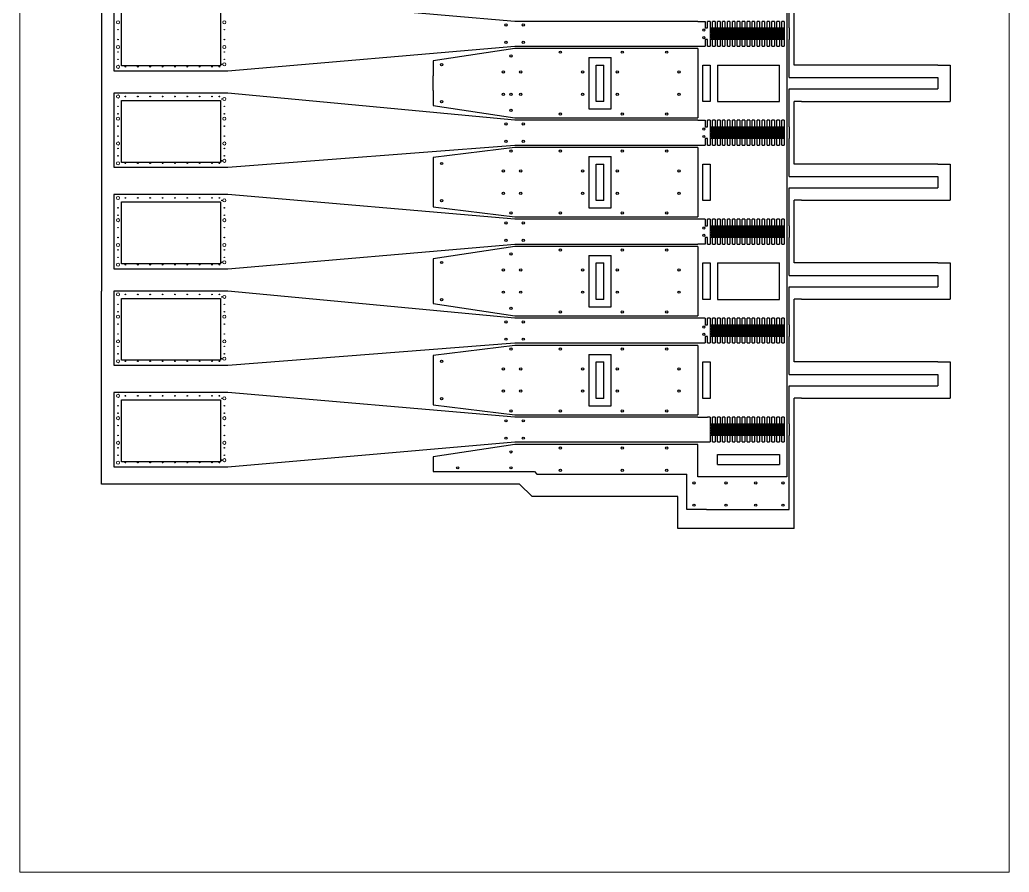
# Model space of a CAD drawing. Header units: millimetres. Extents: x 43.3 to 83.3, y 94.2 to 164.2.
# Drawn here: x 43.29 to 83.29, y 94.21 to 128.66 of the extents above; entities that cross this region are included whole.
import ezdxf

# ---------------------------------------------------------------- set-up
doc = ezdxf.new("R2010")
doc.units = ezdxf.units.MM
for name, color, linetype in [('Foil', 5, 'Continuous'), ('Opening', 1, 'Continuous'), ('Outline', 3, 'Continuous'), ('Rasters', 6, 'Continuous')]:
    doc.layers.add(name, color=color, linetype=linetype)

# ---------------------------------------------------------------- blocks, each defined once
blk = doc.blocks.new('*U32')
at = {"layer": 'Rasters'}
blk.add_line((0, 0.233), (0, -0.233), dxfattribs=at)
blk = doc.blocks.new('*U33')
at = {"layer": 'Rasters', "color": 0, "linetype": 'ByBlock', "lineweight": -2, "transparency": 16777216}
for p in [(0, 0), (0.05, 0), (0.1, 0), (0.15, 0), (0.2, 0), (0.25, 0), (0.3, 0), (0.35, 0), (0.4, 0), (0.45, 0), (0.5, 0), (0.55, 0), (0.6, 0), (0.65, 0), (0.7, 0), (0.75, 0), (0.8, 0), (0.85, 0), (0.9, 0), (0.95, 0), (1, 0), (1.05, 0), (1.1, 0), (1.15, 0), (1.2, 0), (1.25, 0), (1.3, 0), (1.35, 0), (1.4, 0), (1.45, 0), (1.5, 0), (1.55, 0), (1.6, 0), (1.65, 0), (1.7, 0), (1.75, 0), (1.8, 0), (1.85, 0), (1.9, 0), (1.95, 0), (2, 0), (2.05, 0), (2.1, 0), (2.15, 0), (2.2, 0), (2.25, 0), (2.3, 0), (2.35, 0), (2.4, 0), (2.45, 0), (2.5, 0), (2.55, 0), (2.6, 0), (2.65, 0), (2.7, 0), (2.75, 0), (2.8, 0), (2.85, 0), (2.9, 0)]:
    blk.add_blockref('*U32', p, dxfattribs=at)
blk = doc.blocks.new('*U35')
at = {"layer": 'Rasters'}
blk.add_line((0, 0.233), (0, -0.233), dxfattribs=at)
blk = doc.blocks.new('*U36')
at = {"layer": 'Rasters', "color": 0, "linetype": 'ByBlock', "lineweight": -2, "transparency": 16777216}
for p in [(0, 0), (0.05, 0), (0.1, 0), (0.15, 0), (0.2, 0), (0.25, 0), (0.3, 0), (0.35, 0), (0.4, 0), (0.45, 0), (0.5, 0), (0.55, 0), (0.6, 0), (0.65, 0), (0.7, 0), (0.75, 0), (0.8, 0), (0.85, 0), (0.9, 0), (0.95, 0), (1, 0), (1.05, 0), (1.1, 0), (1.15, 0), (1.2, 0), (1.25, 0), (1.3, 0), (1.35, 0), (1.4, 0), (1.45, 0), (1.5, 0), (1.55, 0), (1.6, 0), (1.65, 0), (1.7, 0), (1.75, 0), (1.8, 0), (1.85, 0), (1.9, 0), (1.95, 0), (2, 0), (2.05, 0), (2.1, 0), (2.15, 0), (2.2, 0), (2.25, 0), (2.3, 0), (2.35, 0), (2.4, 0), (2.45, 0), (2.5, 0), (2.55, 0), (2.6, 0), (2.65, 0), (2.7, 0), (2.75, 0), (2.8, 0), (2.85, 0), (2.9, 0)]:
    blk.add_blockref('*U35', p, dxfattribs=at)
blk = doc.blocks.new('*U38')
at = {"layer": 'Rasters'}
blk.add_line((0, 0.233), (0, -0.233), dxfattribs=at)
blk = doc.blocks.new('*U39')
at = {"layer": 'Rasters', "color": 0, "linetype": 'ByBlock', "lineweight": -2, "transparency": 16777216}
for p in [(0, 0), (0.05, 0), (0.1, 0), (0.15, 0), (0.2, 0), (0.25, 0), (0.3, 0), (0.35, 0), (0.4, 0), (0.45, 0), (0.5, 0), (0.55, 0), (0.6, 0), (0.65, 0), (0.7, 0), (0.75, 0), (0.8, 0), (0.85, 0), (0.9, 0), (0.95, 0), (1, 0), (1.05, 0), (1.1, 0), (1.15, 0), (1.2, 0), (1.25, 0), (1.3, 0), (1.35, 0), (1.4, 0), (1.45, 0), (1.5, 0), (1.55, 0), (1.6, 0), (1.65, 0), (1.7, 0), (1.75, 0), (1.8, 0), (1.85, 0), (1.9, 0), (1.95, 0), (2, 0), (2.05, 0), (2.1, 0), (2.15, 0), (2.2, 0), (2.25, 0), (2.3, 0), (2.35, 0), (2.4, 0), (2.45, 0), (2.5, 0), (2.55, 0), (2.6, 0), (2.65, 0), (2.7, 0), (2.75, 0), (2.8, 0), (2.85, 0), (2.9, 0)]:
    blk.add_blockref('*U38', p, dxfattribs=at)
blk = doc.blocks.new('*U41')
at = {"layer": 'Rasters'}
blk.add_line((0, 0.233), (0, -0.233), dxfattribs=at)
blk = doc.blocks.new('*U42')
at = {"layer": 'Rasters', "color": 0, "linetype": 'ByBlock', "lineweight": -2, "transparency": 16777216}
for p in [(0, 0), (0.05, 0), (0.1, 0), (0.15, 0), (0.2, 0), (0.25, 0), (0.3, 0), (0.35, 0), (0.4, 0), (0.45, 0), (0.5, 0), (0.55, 0), (0.6, 0), (0.65, 0), (0.7, 0), (0.75, 0), (0.8, 0), (0.85, 0), (0.9, 0), (0.95, 0), (1, 0), (1.05, 0), (1.1, 0), (1.15, 0), (1.2, 0), (1.25, 0), (1.3, 0), (1.35, 0), (1.4, 0), (1.45, 0), (1.5, 0), (1.55, 0), (1.6, 0), (1.65, 0), (1.7, 0), (1.75, 0), (1.8, 0), (1.85, 0), (1.9, 0), (1.95, 0), (2, 0), (2.05, 0), (2.1, 0), (2.15, 0), (2.2, 0), (2.25, 0), (2.3, 0), (2.35, 0), (2.4, 0), (2.45, 0), (2.5, 0), (2.55, 0), (2.6, 0), (2.65, 0), (2.7, 0), (2.75, 0), (2.8, 0), (2.85, 0), (2.9, 0)]:
    blk.add_blockref('*U41', p, dxfattribs=at)
blk = doc.blocks.new('*U44')
at = {"layer": 'Rasters'}
blk.add_line((0, 0.233), (0, -0.233), dxfattribs=at)
blk = doc.blocks.new('*U45')
at = {"layer": 'Rasters', "color": 0, "linetype": 'ByBlock', "lineweight": -2, "transparency": 16777216}
for p in [(0, 0), (0.05, 0), (0.1, 0), (0.15, 0), (0.2, 0), (0.25, 0), (0.3, 0), (0.35, 0), (0.4, 0), (0.45, 0), (0.5, 0), (0.55, 0), (0.6, 0), (0.65, 0), (0.7, 0), (0.75, 0), (0.8, 0), (0.85, 0), (0.9, 0), (0.95, 0), (1, 0), (1.05, 0), (1.1, 0), (1.15, 0), (1.2, 0), (1.25, 0), (1.3, 0), (1.35, 0), (1.4, 0), (1.45, 0), (1.5, 0), (1.55, 0), (1.6, 0), (1.65, 0), (1.7, 0), (1.75, 0), (1.8, 0), (1.85, 0), (1.9, 0), (1.95, 0), (2, 0), (2.05, 0), (2.1, 0), (2.15, 0), (2.2, 0), (2.25, 0), (2.3, 0), (2.35, 0), (2.4, 0), (2.45, 0), (2.5, 0), (2.55, 0), (2.6, 0), (2.65, 0), (2.7, 0), (2.75, 0), (2.8, 0), (2.85, 0), (2.9, 0)]:
    blk.add_blockref('*U44', p, dxfattribs=at)

msp = doc.modelspace()

# ---------------------------------------------------------------- linework, layer by layer
at = {"layer": 'Foil', "linetype": 'Continuous', "lineweight": 0}
for p, q in [((43.292, 94.211), (43.292, 164.211)), ((83.292, 164.211), (83.292, 94.211)), ((83.292, 94.211), (43.292, 94.211))]:
    msp.add_line(p, q, dxfattribs=at)
at = {"layer": 'Foil'}
for p, q in [((74.3, 150.01), (74.3, 110.191)), ((47.1, 129.6), (47.1, 126.6)), ((63.3, 128.6), (51.7, 129.6)), ((74.4, 128.333), (74.4, 129.867)), ((64.3, 128.6), (63.3, 128.6)), ((67.9, 128.6), (64.3, 128.6)), ((70.7, 128.6), (67.9, 128.6)), ((70.7, 128.6), (71, 128.6)), ((71.2, 128.6), (71.1, 128.6)), ((71.4, 128.6), (71.3, 128.6)), ((71.6, 128.6), (71.5, 128.6)), ((71.8, 128.6), (71.7, 128.6)), ((72, 128.6), (71.9, 128.6)), ((72.2, 128.6), (72.1, 128.6)), ((72.4, 128.6), (72.3, 128.6)), ((72.6, 128.6), (72.5, 128.6)), ((72.8, 128.6), (72.7, 128.6)), ((73, 128.6), (72.9, 128.6)), ((73.2, 128.6), (73.1, 128.6)), ((73.4, 128.6), (73.3, 128.6)), ((73.6, 128.6), (73.5, 128.6)), ((73.8, 128.6), (73.7, 128.6)), ((74, 128.6), (73.9, 128.6)), ((74.2, 128.6), (74.1, 128.6)), ((74.2, 128.6), (74.2, 127.6)), ((74.4, 128.333), (74.4, 127.867)), ((51.7, 126.6), (63.3, 127.6)), ((63.3, 127.6), (64.2, 127.6)), ((64.2, 127.6), (67.9, 127.6)), ((67.9, 127.6), (70.7, 127.6)), ((70.7, 127.6), (71, 127.6)), ((74.4, 126.333), (74.4, 127.867)), ((63.3, 127.5), (60, 127)), ((64.4, 127.5), (63.3, 127.5)), ((68.1, 127.5), (64.4, 127.5)), ((70.7, 127.5), (68.1, 127.5)), ((70.7, 127.5), (70.7, 124.7)), ((71.1, 127.6), (71.2, 127.6)), ((71.3, 127.6), (71.4, 127.6)), ((71.5, 127.6), (71.6, 127.6)), ((71.7, 127.6), (71.8, 127.6)), ((71.9, 127.6), (72, 127.6)), ((72.1, 127.6), (72.2, 127.6)), ((72.3, 127.6), (72.4, 127.6)), ((72.5, 127.6), (72.6, 127.6)), ((72.7, 127.6), (72.8, 127.6)), ((72.9, 127.6), (73, 127.6)), ((73.1, 127.6), (73.2, 127.6)), ((73.3, 127.6), (73.4, 127.6)), ((73.5, 127.6), (73.6, 127.6)), ((73.7, 127.6), (73.8, 127.6)), ((73.9, 127.6), (74, 127.6)), ((74.1, 127.6), (74.2, 127.6)), ((60, 127), (60, 126.4)), ((66.3, 127.133), (67.2, 127.133)), ((66.3, 127.133), (66.3, 125.063)), ((67.2, 125.063), (67.2, 127.133)), ((47.1, 126.6), (51.7, 126.6)), ((60, 125.8), (60, 126.4)), ((74.4, 126.333), (80.4, 126.333)), ((80.4, 126.333), (80.4, 125.867)), ((51.7, 125.7), (47.1, 125.7)), ((47.1, 125.7), (47.1, 122.7)), ((63.3, 124.6), (51.7, 125.7)), ((60, 125.8), (60, 125.2)), ((74.4, 124.333), (74.4, 125.867)), ((74.4, 125.867), (80.4, 125.867)), ((60, 125.2), (63.3, 124.7)), ((66.3, 125.063), (67.2, 125.063)), ((63.3, 124.7), (63.4, 124.7)), ((67.9, 124.6), (63.3, 124.6)), ((63.4, 124.7), (68.1, 124.7)), ((70.7, 124.6), (67.9, 124.6)), ((68.1, 124.7), (70.7, 124.7)), ((70.7, 124.6), (71, 124.6)), ((71.2, 124.6), (71.1, 124.6)), ((71.4, 124.6), (71.3, 124.6)), ((71.6, 124.6), (71.5, 124.6)), ((71.8, 124.6), (71.7, 124.6)), ((72, 124.6), (71.9, 124.6)), ((72.2, 124.6), (72.1, 124.6)), ((72.4, 124.6), (72.3, 124.6)), ((72.6, 124.6), (72.5, 124.6)), ((72.8, 124.6), (72.7, 124.6)), ((73, 124.6), (72.9, 124.6)), ((73.2, 124.6), (73.1, 124.6)), ((73.4, 124.6), (73.3, 124.6)), ((73.6, 124.6), (73.5, 124.6)), ((73.8, 124.6), (73.7, 124.6)), ((74, 124.6), (73.9, 124.6)), ((74.2, 124.6), (74.1, 124.6)), ((74.2, 124.6), (74.2, 123.6)), ((74.4, 124.333), (74.4, 123.867)), ((51.7, 122.7), (63.3, 123.6)), ((63.3, 123.6), (64.2, 123.6)), ((64.2, 123.6), (67.9, 123.6)), ((67.9, 123.6), (70.7, 123.6)), ((70.7, 123.6), (71, 123.6)), ((74.4, 122.333), (74.4, 123.867)), ((63.3, 123.5), (60, 123.1)), ((64.3, 123.5), (63.3, 123.5)), ((68, 123.5), (64.3, 123.5)), ((70.7, 123.5), (68, 123.5)), ((70.7, 123.5), (70.7, 120.7)), ((71.1, 123.6), (71.2, 123.6)), ((71.3, 123.6), (71.4, 123.6)), ((71.5, 123.6), (71.6, 123.6)), ((71.7, 123.6), (71.8, 123.6)), ((71.9, 123.6), (72, 123.6)), ((72.1, 123.6), (72.2, 123.6)), ((72.3, 123.6), (72.4, 123.6)), ((72.5, 123.6), (72.6, 123.6)), ((72.7, 123.6), (72.8, 123.6)), ((72.9, 123.6), (73, 123.6)), ((73.1, 123.6), (73.2, 123.6)), ((73.3, 123.6), (73.4, 123.6)), ((73.5, 123.6), (73.6, 123.6)), ((73.7, 123.6), (73.8, 123.6)), ((73.9, 123.6), (74, 123.6)), ((74.1, 123.6), (74.2, 123.6)), ((60, 123.1), (60, 121.1)), ((66.3, 123.133), (67.2, 123.133)), ((66.3, 123.133), (66.3, 121.063)), ((67.2, 121.063), (67.2, 123.133)), ((47.1, 122.7), (51.7, 122.7)), ((74.4, 122.333), (80.4, 122.333)), ((80.4, 122.333), (80.4, 121.867)), ((47.1, 121.6), (47.1, 118.6)), ((51.7, 121.6), (47.1, 121.6)), ((63.3, 120.6), (51.7, 121.6)), ((74.4, 120.333), (74.4, 121.867)), ((74.4, 121.867), (80.4, 121.867)), ((60, 121.1), (63.3, 120.7)), ((66.3, 121.063), (67.2, 121.063)), ((63.3, 120.7), (64.4, 120.7)), ((64.3, 120.6), (63.3, 120.6)), ((67.9, 120.6), (64.3, 120.6)), ((64.4, 120.7), (68, 120.7)), ((70.7, 120.6), (67.9, 120.6)), ((68, 120.7), (70.7, 120.7)), ((71, 120.6), (70.7, 120.6)), ((71.2, 120.6), (71.1, 120.6)), ((71.4, 120.6), (71.3, 120.6)), ((71.6, 120.6), (71.5, 120.6)), ((71.8, 120.6), (71.7, 120.6)), ((72, 120.6), (71.9, 120.6)), ((72.2, 120.6), (72.1, 120.6)), ((72.4, 120.6), (72.3, 120.6)), ((72.6, 120.6), (72.5, 120.6)), ((72.8, 120.6), (72.7, 120.6)), ((73, 120.6), (72.9, 120.6)), ((73.2, 120.6), (73.1, 120.6)), ((73.4, 120.6), (73.3, 120.6)), ((73.6, 120.6), (73.5, 120.6)), ((73.8, 120.6), (73.7, 120.6)), ((74, 120.6), (73.9, 120.6)), ((74.2, 120.6), (74.1, 120.6)), ((74.2, 120.6), (74.2, 119.6)), ((74.4, 120.333), (74.4, 119.867)), ((51.7, 118.6), (63.3, 119.6)), ((63.3, 119.6), (64.2, 119.6)), ((64.2, 119.6), (67.9, 119.6)), ((67.9, 119.6), (70.7, 119.6)), ((71, 119.6), (70.7, 119.6)), ((74.4, 118.333), (74.4, 119.867)), ((63.3, 119.5), (60, 119)), ((64.4, 119.5), (63.3, 119.5)), ((68.1, 119.5), (64.4, 119.5)), ((70.7, 119.5), (68.1, 119.5)), ((70.7, 119.5), (70.7, 116.7)), ((71.1, 119.6), (71.2, 119.6)), ((71.3, 119.6), (71.4, 119.6)), ((71.5, 119.6), (71.6, 119.6)), ((71.7, 119.6), (71.8, 119.6)), ((71.9, 119.6), (72, 119.6)), ((72.1, 119.6), (72.2, 119.6)), ((72.3, 119.6), (72.4, 119.6)), ((72.5, 119.6), (72.6, 119.6)), ((72.7, 119.6), (72.8, 119.6)), ((72.9, 119.6), (73, 119.6)), ((73.1, 119.6), (73.2, 119.6)), ((73.3, 119.6), (73.4, 119.6)), ((73.5, 119.6), (73.6, 119.6)), ((73.7, 119.6), (73.8, 119.6)), ((73.9, 119.6), (74, 119.6)), ((74.1, 119.6), (74.2, 119.6)), ((60, 119), (60, 118.4)), ((66.3, 119.133), (67.2, 119.133)), ((66.3, 119.133), (66.3, 117.063)), ((67.2, 117.063), (67.2, 119.133)), ((47.1, 118.6), (51.7, 118.6)), ((60, 118.4), (60, 117.8)), ((74.4, 118.333), (80.4, 118.333)), ((80.4, 118.333), (80.4, 117.867)), ((51.7, 117.7), (47.1, 117.7)), ((47.1, 117.7), (47.1, 114.7)), ((63.3, 116.6), (51.7, 117.7)), ((60, 117.8), (60, 117.2)), ((74.4, 116.333), (74.4, 117.867)), ((74.4, 117.867), (80.4, 117.867)), ((60, 117.2), (63.3, 116.7)), ((66.3, 117.063), (67.2, 117.063)), ((63.3, 116.7), (63.4, 116.7)), ((67.9, 116.6), (63.3, 116.6)), ((63.4, 116.7), (68.1, 116.7)), ((70.7, 116.6), (67.9, 116.6)), ((68.1, 116.7), (70.7, 116.7)), ((71, 116.6), (70.7, 116.6)), ((71.2, 116.6), (71.1, 116.6)), ((71.4, 116.6), (71.3, 116.6)), ((71.6, 116.6), (71.5, 116.6)), ((71.8, 116.6), (71.7, 116.6)), ((72, 116.6), (71.9, 116.6)), ((72.2, 116.6), (72.1, 116.6)), ((72.4, 116.6), (72.3, 116.6)), ((72.6, 116.6), (72.5, 116.6)), ((72.8, 116.6), (72.7, 116.6)), ((73, 116.6), (72.9, 116.6)), ((73.2, 116.6), (73.1, 116.6)), ((73.4, 116.6), (73.3, 116.6)), ((73.6, 116.6), (73.5, 116.6)), ((73.8, 116.6), (73.7, 116.6)), ((74, 116.6), (73.9, 116.6)), ((74.2, 116.6), (74.1, 116.6)), ((74.2, 116.6), (74.2, 115.6)), ((74.4, 116.333), (74.4, 115.867)), ((74.4, 114.333), (74.4, 115.867)), ((51.7, 114.7), (63.3, 115.6)), ((63.3, 115.5), (60, 115.1)), ((63.3, 115.6), (64.2, 115.6)), ((64.3, 115.5), (63.3, 115.5)), ((64.2, 115.6), (67.9, 115.6)), ((68, 115.5), (64.3, 115.5)), ((67.9, 115.6), (70.7, 115.6)), ((70.7, 115.5), (68, 115.5)), ((70.7, 115.6), (71, 115.6)), ((70.7, 115.5), (70.7, 112.7)), ((71.1, 115.6), (71.2, 115.6)), ((71.3, 115.6), (71.4, 115.6)), ((71.5, 115.6), (71.6, 115.6)), ((71.7, 115.6), (71.8, 115.6)), ((71.9, 115.6), (72, 115.6)), ((72.1, 115.6), (72.2, 115.6)), ((72.3, 115.6), (72.4, 115.6)), ((72.5, 115.6), (72.6, 115.6)), ((72.7, 115.6), (72.8, 115.6)), ((72.9, 115.6), (73, 115.6)), ((73.1, 115.6), (73.2, 115.6)), ((73.3, 115.6), (73.4, 115.6)), ((73.5, 115.6), (73.6, 115.6)), ((73.7, 115.6), (73.8, 115.6)), ((73.9, 115.6), (74, 115.6)), ((74.1, 115.6), (74.2, 115.6)), ((60, 115.1), (60, 113.1)), ((66.3, 115.133), (67.2, 115.133)), ((66.3, 115.133), (66.3, 113.063)), ((67.2, 113.063), (67.2, 115.133)), ((47.1, 114.7), (51.7, 114.7)), ((74.4, 114.333), (80.4, 114.333)), ((80.4, 114.333), (80.4, 113.867)), ((74.4, 112.333), (74.4, 113.867)), ((74.4, 113.867), (80.4, 113.867)), ((47.1, 113.6), (47.1, 110.6)), ((51.7, 113.6), (47.1, 113.6)), ((63.3, 112.6), (51.7, 113.6)), ((60, 113.1), (63.3, 112.7)), ((66.3, 113.063), (67.2, 113.063)), ((63.3, 112.7), (64.4, 112.7)), ((64.3, 112.6), (63.3, 112.6)), ((67.9, 112.6), (64.3, 112.6)), ((64.4, 112.7), (68, 112.7)), ((70.7, 112.6), (67.9, 112.6)), ((68, 112.7), (70.7, 112.7)), ((70.7, 112.6), (71, 112.6)), ((71, 112.6), (71.1, 112.6)), ((71.2, 112.6), (71.1, 112.6)), ((71.4, 112.6), (71.3, 112.6)), ((71.6, 112.6), (71.5, 112.6)), ((71.8, 112.6), (71.7, 112.6)), ((72, 112.6), (71.9, 112.6)), ((72.2, 112.6), (72.1, 112.6)), ((72.4, 112.6), (72.3, 112.6)), ((72.6, 112.6), (72.5, 112.6)), ((72.8, 112.6), (72.7, 112.6)), ((73, 112.6), (72.9, 112.6)), ((73.2, 112.6), (73.1, 112.6)), ((73.4, 112.6), (73.3, 112.6)), ((73.6, 112.6), (73.5, 112.6)), ((73.8, 112.6), (73.7, 112.6)), ((74, 112.6), (73.9, 112.6)), ((74.2, 112.6), (74.1, 112.6)), ((74.2, 112.6), (74.2, 111.6)), ((74.4, 112.333), (74.4, 111.867)), ((74.4, 108.865), (74.4, 111.867)), ((51.7, 110.6), (63.3, 111.6)), ((63.3, 111.5), (60, 111)), ((63.3, 111.6), (64.2, 111.6)), ((64.4, 111.5), (63.3, 111.5)), ((64.2, 111.6), (67.9, 111.6)), ((68.1, 111.5), (64.4, 111.5)), ((67.9, 111.6), (70.7, 111.6)), ((70.7, 111.5), (68.1, 111.5)), ((70.7, 111.6), (71, 111.6)), ((70.7, 110.3), (70.7, 111.5)), ((71, 111.6), (71.1, 111.6)), ((71.1, 111.6), (71.2, 111.6)), ((71.3, 111.6), (71.4, 111.6)), ((71.5, 111.6), (71.6, 111.6)), ((71.7, 111.6), (71.8, 111.6)), ((71.9, 111.6), (72, 111.6)), ((72.1, 111.6), (72.2, 111.6)), ((72.3, 111.6), (72.4, 111.6)), ((72.5, 111.6), (72.6, 111.6)), ((72.7, 111.6), (72.8, 111.6)), ((72.9, 111.6), (73, 111.6)), ((73.1, 111.6), (73.2, 111.6)), ((73.3, 111.6), (73.4, 111.6)), ((73.5, 111.6), (73.6, 111.6)), ((73.7, 111.6), (73.8, 111.6)), ((73.9, 111.6), (74, 111.6)), ((74.1, 111.6), (74.2, 111.6)), ((60, 111), (60, 110.4)), ((47.1, 110.6), (51.7, 110.6)), ((60, 110.4), (64.1, 110.4)), ((64.1, 110.4), (64.2, 110.3)), ((64.2, 110.3), (70.257, 110.3)), ((70.257, 108.865), (70.257, 110.3)), ((70.7, 110.191), (70.7, 110.3)), ((71.057, 110.191), (70.7, 110.191)), ((74.2, 110.191), (71.057, 110.191)), ((74.3, 110.191), (74.2, 110.191)), ((71.057, 108.865), (70.257, 108.865)), ((71.057, 108.865), (74.2, 108.865)), ((74.2, 108.865), (74.3, 108.865)), ((74.3, 108.865), (74.4, 108.865))]:
    msp.add_line(p, q, dxfattribs=at)
for points in [[(71, 128.6), (71, 128.333), (71.1, 128.333), (71.1, 128.6)], [(71.2, 128.6), (71.2, 128.333), (71.3, 128.333), (71.3, 128.6)], [(71.4, 128.6), (71.4, 128.333), (71.5, 128.333), (71.5, 128.6)], [(71.6, 128.6), (71.6, 128.333), (71.7, 128.333), (71.7, 128.6)], [(71.8, 128.6), (71.8, 128.333), (71.9, 128.333), (71.9, 128.6)], [(72, 128.6), (72, 128.333), (72.1, 128.333), (72.1, 128.6)], [(72.2, 128.6), (72.2, 128.333), (72.3, 128.333), (72.3, 128.6)], [(72.4, 128.6), (72.4, 128.333), (72.5, 128.333), (72.5, 128.6)], [(72.6, 128.6), (72.6, 128.333), (72.7, 128.333), (72.7, 128.6)], [(72.8, 128.6), (72.8, 128.333), (72.9, 128.333), (72.9, 128.6)], [(73, 128.6), (73, 128.333), (73.1, 128.333), (73.1, 128.6)], [(73.2, 128.6), (73.2, 128.333), (73.3, 128.333), (73.3, 128.6)], [(73.4, 128.6), (73.4, 128.333), (73.5, 128.333), (73.5, 128.6)], [(73.6, 128.6), (73.6, 128.333), (73.7, 128.333), (73.7, 128.6)], [(73.8, 128.6), (73.8, 128.333), (73.9, 128.333), (73.9, 128.6)], [(74, 128.6), (74, 128.333), (74.1, 128.333), (74.1, 128.6)], [(71.1, 127.6), (71.1, 127.867), (71, 127.867), (71, 127.6)], [(71.3, 127.6), (71.3, 127.867), (71.2, 127.867), (71.2, 127.6)], [(71.5, 127.6), (71.5, 127.867), (71.4, 127.867), (71.4, 127.6)], [(71.7, 127.6), (71.7, 127.867), (71.6, 127.867), (71.6, 127.6)], [(71.9, 127.6), (71.9, 127.867), (71.8, 127.867), (71.8, 127.6)], [(72.1, 127.6), (72.1, 127.867), (72, 127.867), (72, 127.6)], [(72.3, 127.6), (72.3, 127.867), (72.2, 127.867), (72.2, 127.6)], [(72.5, 127.6), (72.5, 127.867), (72.4, 127.867), (72.4, 127.6)], [(72.7, 127.6), (72.7, 127.867), (72.6, 127.867), (72.6, 127.6)], [(72.9, 127.6), (72.9, 127.867), (72.8, 127.867), (72.8, 127.6)], [(73.1, 127.6), (73.1, 127.867), (73, 127.867), (73, 127.6)], [(73.3, 127.6), (73.3, 127.867), (73.2, 127.867), (73.2, 127.6)], [(73.5, 127.6), (73.5, 127.867), (73.4, 127.867), (73.4, 127.6)], [(73.7, 127.6), (73.7, 127.867), (73.6, 127.867), (73.6, 127.6)], [(73.9, 127.6), (73.9, 127.867), (73.8, 127.867), (73.8, 127.6)], [(74.1, 127.6), (74.1, 127.867), (74, 127.867), (74, 127.6)], [(71, 124.6), (71, 124.333), (71.1, 124.333), (71.1, 124.6)], [(71.2, 124.6), (71.2, 124.333), (71.3, 124.333), (71.3, 124.6)], [(71.4, 124.6), (71.4, 124.333), (71.5, 124.333), (71.5, 124.6)], [(71.6, 124.6), (71.6, 124.333), (71.7, 124.333), (71.7, 124.6)], [(71.8, 124.6), (71.8, 124.333), (71.9, 124.333), (71.9, 124.6)], [(72, 124.6), (72, 124.333), (72.1, 124.333), (72.1, 124.6)], [(72.2, 124.6), (72.2, 124.333), (72.3, 124.333), (72.3, 124.6)], [(72.4, 124.6), (72.4, 124.333), (72.5, 124.333), (72.5, 124.6)], [(72.6, 124.6), (72.6, 124.333), (72.7, 124.333), (72.7, 124.6)], [(72.8, 124.6), (72.8, 124.333), (72.9, 124.333), (72.9, 124.6)], [(73, 124.6), (73, 124.333), (73.1, 124.333), (73.1, 124.6)], [(73.2, 124.6), (73.2, 124.333), (73.3, 124.333), (73.3, 124.6)], [(73.4, 124.6), (73.4, 124.333), (73.5, 124.333), (73.5, 124.6)], [(73.6, 124.6), (73.6, 124.333), (73.7, 124.333), (73.7, 124.6)], [(73.8, 124.6), (73.8, 124.333), (73.9, 124.333), (73.9, 124.6)], [(74, 124.6), (74, 124.333), (74.1, 124.333), (74.1, 124.6)], [(71.1, 123.6), (71.1, 123.867), (71, 123.867), (71, 123.6)], [(71.3, 123.6), (71.3, 123.867), (71.2, 123.867), (71.2, 123.6)], [(71.5, 123.6), (71.5, 123.867), (71.4, 123.867), (71.4, 123.6)], [(71.7, 123.6), (71.7, 123.867), (71.6, 123.867), (71.6, 123.6)], [(71.9, 123.6), (71.9, 123.867), (71.8, 123.867), (71.8, 123.6)], [(72.1, 123.6), (72.1, 123.867), (72, 123.867), (72, 123.6)], [(72.3, 123.6), (72.3, 123.867), (72.2, 123.867), (72.2, 123.6)], [(72.5, 123.6), (72.5, 123.867), (72.4, 123.867), (72.4, 123.6)], [(72.7, 123.6), (72.7, 123.867), (72.6, 123.867), (72.6, 123.6)], [(72.9, 123.6), (72.9, 123.867), (72.8, 123.867), (72.8, 123.6)], [(73.1, 123.6), (73.1, 123.867), (73, 123.867), (73, 123.6)], [(73.3, 123.6), (73.3, 123.867), (73.2, 123.867), (73.2, 123.6)], [(73.5, 123.6), (73.5, 123.867), (73.4, 123.867), (73.4, 123.6)], [(73.7, 123.6), (73.7, 123.867), (73.6, 123.867), (73.6, 123.6)], [(73.9, 123.6), (73.9, 123.867), (73.8, 123.867), (73.8, 123.6)], [(74.1, 123.6), (74.1, 123.867), (74, 123.867), (74, 123.6)], [(71, 120.6), (71, 120.333), (71.1, 120.333), (71.1, 120.6)], [(71.2, 120.6), (71.2, 120.333), (71.3, 120.333), (71.3, 120.6)], [(71.4, 120.6), (71.4, 120.333), (71.5, 120.333), (71.5, 120.6)], [(71.6, 120.6), (71.6, 120.333), (71.7, 120.333), (71.7, 120.6)], [(71.8, 120.6), (71.8, 120.333), (71.9, 120.333), (71.9, 120.6)], [(72, 120.6), (72, 120.333), (72.1, 120.333), (72.1, 120.6)], [(72.2, 120.6), (72.2, 120.333), (72.3, 120.333), (72.3, 120.6)], [(72.4, 120.6), (72.4, 120.333), (72.5, 120.333), (72.5, 120.6)], [(72.6, 120.6), (72.6, 120.333), (72.7, 120.333), (72.7, 120.6)], [(72.8, 120.6), (72.8, 120.333), (72.9, 120.333), (72.9, 120.6)], [(73, 120.6), (73, 120.333), (73.1, 120.333), (73.1, 120.6)], [(73.2, 120.6), (73.2, 120.333), (73.3, 120.333), (73.3, 120.6)], [(73.4, 120.6), (73.4, 120.333), (73.5, 120.333), (73.5, 120.6)], [(73.6, 120.6), (73.6, 120.333), (73.7, 120.333), (73.7, 120.6)], [(73.8, 120.6), (73.8, 120.333), (73.9, 120.333), (73.9, 120.6)], [(74, 120.6), (74, 120.333), (74.1, 120.333), (74.1, 120.6)], [(71.1, 119.6), (71.1, 119.867), (71, 119.867), (71, 119.6)], [(71.3, 119.6), (71.3, 119.867), (71.2, 119.867), (71.2, 119.6)], [(71.5, 119.6), (71.5, 119.867), (71.4, 119.867), (71.4, 119.6)], [(71.7, 119.6), (71.7, 119.867), (71.6, 119.867), (71.6, 119.6)], [(71.9, 119.6), (71.9, 119.867), (71.8, 119.867), (71.8, 119.6)], [(72.1, 119.6), (72.1, 119.867), (72, 119.867), (72, 119.6)], [(72.3, 119.6), (72.3, 119.867), (72.2, 119.867), (72.2, 119.6)], [(72.5, 119.6), (72.5, 119.867), (72.4, 119.867), (72.4, 119.6)], [(72.7, 119.6), (72.7, 119.867), (72.6, 119.867), (72.6, 119.6)], [(72.9, 119.6), (72.9, 119.867), (72.8, 119.867), (72.8, 119.6)], [(73.1, 119.6), (73.1, 119.867), (73, 119.867), (73, 119.6)], [(73.3, 119.6), (73.3, 119.867), (73.2, 119.867), (73.2, 119.6)], [(73.5, 119.6), (73.5, 119.867), (73.4, 119.867), (73.4, 119.6)], [(73.7, 119.6), (73.7, 119.867), (73.6, 119.867), (73.6, 119.6)], [(73.9, 119.6), (73.9, 119.867), (73.8, 119.867), (73.8, 119.6)], [(74.1, 119.6), (74.1, 119.867), (74, 119.867), (74, 119.6)], [(71, 116.6), (71, 116.333), (71.1, 116.333), (71.1, 116.6)], [(71.2, 116.6), (71.2, 116.333), (71.3, 116.333), (71.3, 116.6)], [(71.4, 116.6), (71.4, 116.333), (71.5, 116.333), (71.5, 116.6)], [(71.6, 116.6), (71.6, 116.333), (71.7, 116.333), (71.7, 116.6)], [(71.8, 116.6), (71.8, 116.333), (71.9, 116.333), (71.9, 116.6)], [(72, 116.6), (72, 116.333), (72.1, 116.333), (72.1, 116.6)], [(72.2, 116.6), (72.2, 116.333), (72.3, 116.333), (72.3, 116.6)], [(72.4, 116.6), (72.4, 116.333), (72.5, 116.333), (72.5, 116.6)], [(72.6, 116.6), (72.6, 116.333), (72.7, 116.333), (72.7, 116.6)], [(72.8, 116.6), (72.8, 116.333), (72.9, 116.333), (72.9, 116.6)], [(73, 116.6), (73, 116.333), (73.1, 116.333), (73.1, 116.6)], [(73.2, 116.6), (73.2, 116.333), (73.3, 116.333), (73.3, 116.6)], [(73.4, 116.6), (73.4, 116.333), (73.5, 116.333), (73.5, 116.6)], [(73.6, 116.6), (73.6, 116.333), (73.7, 116.333), (73.7, 116.6)], [(73.8, 116.6), (73.8, 116.333), (73.9, 116.333), (73.9, 116.6)], [(74, 116.6), (74, 116.333), (74.1, 116.333), (74.1, 116.6)], [(71.1, 115.6), (71.1, 115.867), (71, 115.867), (71, 115.6)], [(71.3, 115.6), (71.3, 115.867), (71.2, 115.867), (71.2, 115.6)], [(71.5, 115.6), (71.5, 115.867), (71.4, 115.867), (71.4, 115.6)], [(71.7, 115.6), (71.7, 115.867), (71.6, 115.867), (71.6, 115.6)], [(71.9, 115.6), (71.9, 115.867), (71.8, 115.867), (71.8, 115.6)], [(72.1, 115.6), (72.1, 115.867), (72, 115.867), (72, 115.6)], [(72.3, 115.6), (72.3, 115.867), (72.2, 115.867), (72.2, 115.6)], [(72.5, 115.6), (72.5, 115.867), (72.4, 115.867), (72.4, 115.6)], [(72.7, 115.6), (72.7, 115.867), (72.6, 115.867), (72.6, 115.6)], [(72.9, 115.6), (72.9, 115.867), (72.8, 115.867), (72.8, 115.6)], [(73.1, 115.6), (73.1, 115.867), (73, 115.867), (73, 115.6)], [(73.3, 115.6), (73.3, 115.867), (73.2, 115.867), (73.2, 115.6)], [(73.5, 115.6), (73.5, 115.867), (73.4, 115.867), (73.4, 115.6)], [(73.7, 115.6), (73.7, 115.867), (73.6, 115.867), (73.6, 115.6)], [(73.9, 115.6), (73.9, 115.867), (73.8, 115.867), (73.8, 115.6)], [(74.1, 115.6), (74.1, 115.867), (74, 115.867), (74, 115.6)], [(71.2, 112.6), (71.2, 112.333), (71.3, 112.333), (71.3, 112.6)], [(71.4, 112.6), (71.4, 112.333), (71.5, 112.333), (71.5, 112.6)], [(71.6, 112.6), (71.6, 112.333), (71.7, 112.333), (71.7, 112.6)], [(71.8, 112.6), (71.8, 112.333), (71.9, 112.333), (71.9, 112.6)], [(72, 112.6), (72, 112.333), (72.1, 112.333), (72.1, 112.6)], [(72.2, 112.6), (72.2, 112.333), (72.3, 112.333), (72.3, 112.6)], [(72.4, 112.6), (72.4, 112.333), (72.5, 112.333), (72.5, 112.6)], [(72.6, 112.6), (72.6, 112.333), (72.7, 112.333), (72.7, 112.6)], [(72.8, 112.6), (72.8, 112.333), (72.9, 112.333), (72.9, 112.6)], [(73, 112.6), (73, 112.333), (73.1, 112.333), (73.1, 112.6)], [(73.2, 112.6), (73.2, 112.333), (73.3, 112.333), (73.3, 112.6)], [(73.4, 112.6), (73.4, 112.333), (73.5, 112.333), (73.5, 112.6)], [(73.6, 112.6), (73.6, 112.333), (73.7, 112.333), (73.7, 112.6)], [(73.8, 112.6), (73.8, 112.333), (73.9, 112.333), (73.9, 112.6)], [(74, 112.6), (74, 112.333), (74.1, 112.333), (74.1, 112.6)], [(71.3, 111.6), (71.3, 111.867), (71.2, 111.867), (71.2, 111.6)], [(71.5, 111.6), (71.5, 111.867), (71.4, 111.867), (71.4, 111.6)], [(71.7, 111.6), (71.7, 111.867), (71.6, 111.867), (71.6, 111.6)], [(71.9, 111.6), (71.9, 111.867), (71.8, 111.867), (71.8, 111.6)], [(72.1, 111.6), (72.1, 111.867), (72, 111.867), (72, 111.6)], [(72.3, 111.6), (72.3, 111.867), (72.2, 111.867), (72.2, 111.6)], [(72.5, 111.6), (72.5, 111.867), (72.4, 111.867), (72.4, 111.6)], [(72.7, 111.6), (72.7, 111.867), (72.6, 111.867), (72.6, 111.6)], [(72.9, 111.6), (72.9, 111.867), (72.8, 111.867), (72.8, 111.6)], [(73.1, 111.6), (73.1, 111.867), (73, 111.867), (73, 111.6)], [(73.3, 111.6), (73.3, 111.867), (73.2, 111.867), (73.2, 111.6)], [(73.5, 111.6), (73.5, 111.867), (73.4, 111.867), (73.4, 111.6)], [(73.7, 111.6), (73.7, 111.867), (73.6, 111.867), (73.6, 111.6)], [(73.9, 111.6), (73.9, 111.867), (73.8, 111.867), (73.8, 111.6)], [(74.1, 111.6), (74.1, 111.867), (74, 111.867), (74, 111.6)]]:
    msp.add_lwpolyline(points, dxfattribs=at)
at = {"layer": 'Foil', "linetype": 'Continuous', "lineweight": 0}
for centre in [(47.263, 128.563), (51.563, 128.563), (47.263, 127.563), (51.563, 127.563), (47.263, 126.763), (51.563, 126.863), (47.263, 125.563), (51.563, 125.463), (47.263, 124.663), (51.563, 124.663), (47.263, 123.663), (51.563, 123.663), (47.263, 122.863), (51.563, 122.963), (47.263, 121.463), (51.563, 121.363), (47.263, 120.563), (51.563, 120.563), (47.263, 119.563), (51.563, 119.563), (47.263, 118.763), (51.563, 118.863), (47.263, 117.563), (51.563, 117.463), (47.263, 116.663), (51.563, 116.663), (47.263, 115.663), (51.563, 115.663), (47.263, 114.863), (51.563, 114.963), (47.263, 113.463), (51.563, 113.363), (47.263, 112.563), (51.563, 112.563), (47.263, 111.563), (51.563, 111.563), (47.263, 110.763), (51.563, 110.863)]:
    msp.add_circle(centre, 0.0626, dxfattribs=at)
at = {"layer": 'Foil'}
for centre, radius in [((62.946, 128.454), 0.0463), ((63.646, 128.454), 0.0463), ((47.263, 128.263), 0.0114), ((51.563, 128.263), 0.0114), ((70.946, 128.246), 0.0463), ((47.263, 127.863), 0.0114), ((51.563, 127.863), 0.0114), ((62.946, 127.754), 0.0463), ((63.646, 127.754), 0.0463), ((70.946, 127.946), 0.0463), ((47.263, 127.363), 0.0114), ((51.563, 127.363), 0.0114), ((63.146, 127.2), 0.0463), ((65.146, 127.354), 0.0463), ((67.646, 127.354), 0.0463), ((69.446, 127.354), 0.0463), ((47.263, 127.063), 0.0114), ((51.463, 126.863), 0.0114), ((51.563, 127.063), 0.0114), ((60.346, 126.854), 0.0463), ((47.563, 126.763), 0.0114), ((48.063, 126.763), 0.0114), ((48.563, 126.763), 0.0114), ((49.063, 126.763), 0.0114), ((49.563, 126.763), 0.0114), ((50.063, 126.763), 0.0114), ((50.563, 126.763), 0.0114), ((51.063, 126.763), 0.0114), ((51.363, 126.763), 0.0114), ((62.846, 126.554), 0.0463), ((63.546, 126.554), 0.0463), ((66.046, 126.554), 0.0463), ((67.446, 126.554), 0.0463), ((69.946, 126.554), 0.0463), ((62.846, 125.654), 0.0463), ((63.146, 125.654), 0.0463), ((63.546, 125.654), 0.0463), ((66.046, 125.654), 0.0463), ((67.446, 125.654), 0.0463), ((69.946, 125.654), 0.0463), ((47.563, 125.563), 0.0114), ((48.063, 125.563), 0.0114), ((48.563, 125.563), 0.0114), ((49.063, 125.563), 0.0114), ((49.563, 125.563), 0.0114), ((50.063, 125.563), 0.0114), ((50.563, 125.563), 0.0114), ((51.063, 125.563), 0.0114), ((51.363, 125.563), 0.0114), ((51.463, 125.463), 0.0114), ((60.346, 125.354), 0.0463), ((47.263, 125.163), 0.0114), ((47.263, 124.863), 0.0114), ((51.563, 125.163), 0.0114), ((51.563, 124.863), 0.0114), ((63.146, 125), 0.0463), ((65.146, 124.854), 0.0463), ((67.646, 124.854), 0.0463), ((69.446, 124.854), 0.0463), ((62.946, 124.454), 0.0463), ((63.646, 124.454), 0.0463), ((47.263, 124.363), 0.0114), ((51.563, 124.363), 0.0114), ((70.946, 124.246), 0.0463), ((47.263, 123.963), 0.0114), ((51.563, 123.963), 0.0114), ((62.946, 123.754), 0.0463), ((63.646, 123.754), 0.0463), ((70.946, 123.946), 0.0463), ((47.263, 123.463), 0.0114), ((51.563, 123.463), 0.0114), ((63.146, 123.354), 0.0463), ((65.146, 123.354), 0.0463), ((67.646, 123.354), 0.0463), ((69.446, 123.354), 0.0463), ((47.263, 123.163), 0.0114), ((47.563, 122.863), 0.0114), ((48.063, 122.863), 0.0114), ((48.563, 122.863), 0.0114), ((49.063, 122.863), 0.0114), ((49.563, 122.863), 0.0114), ((50.063, 122.863), 0.0114), ((50.563, 122.863), 0.0114), ((51.063, 122.863), 0.0114), ((51.363, 122.863), 0.0114), ((51.463, 122.963), 0.0114), ((51.563, 123.163), 0.0114), ((60.346, 122.854), 0.0463), ((62.846, 122.554), 0.0463), ((63.546, 122.554), 0.0463), ((66.046, 122.554), 0.0463), ((67.446, 122.554), 0.0463), ((69.946, 122.554), 0.0463), ((62.846, 121.654), 0.0463), ((63.546, 121.654), 0.0463), ((66.046, 121.654), 0.0463), ((67.446, 121.654), 0.0463), ((69.946, 121.654), 0.0463), ((47.563, 121.463), 0.0114), ((48.063, 121.463), 0.0114), ((48.563, 121.463), 0.0114), ((49.063, 121.463), 0.0114), ((49.563, 121.463), 0.0114), ((50.063, 121.463), 0.0114), ((50.563, 121.463), 0.0114), ((51.063, 121.463), 0.0114), ((51.363, 121.463), 0.0114), ((51.463, 121.363), 0.0114), ((60.346, 121.354), 0.0463), ((47.263, 121.063), 0.0114), ((51.563, 121.063), 0.0114), ((63.146, 120.854), 0.0463), ((65.146, 120.854), 0.0463), ((67.646, 120.854), 0.0463), ((69.446, 120.854), 0.0463), ((47.263, 120.763), 0.0114), ((51.563, 120.763), 0.0114), ((62.946, 120.454), 0.0463), ((63.646, 120.454), 0.0463), ((47.263, 120.263), 0.0114), ((51.563, 120.263), 0.0114), ((70.946, 120.246), 0.0463), ((47.263, 119.863), 0.0114), ((51.563, 119.863), 0.0114), ((62.946, 119.754), 0.0463), ((63.646, 119.754), 0.0463), ((70.946, 119.946), 0.0463), ((47.263, 119.363), 0.0114), ((51.563, 119.363), 0.0114), ((63.146, 119.2), 0.0463), ((65.146, 119.354), 0.0463), ((67.646, 119.354), 0.0463), ((69.446, 119.354), 0.0463), ((47.263, 119.063), 0.0114), ((51.463, 118.863), 0.0114), ((51.563, 119.063), 0.0114), ((60.346, 118.854), 0.0463), ((47.563, 118.763), 0.0114), ((48.063, 118.763), 0.0114), ((48.563, 118.763), 0.0114), ((49.063, 118.763), 0.0114), ((49.563, 118.763), 0.0114), ((50.063, 118.763), 0.0114), ((50.563, 118.763), 0.0114), ((51.063, 118.763), 0.0114), ((51.363, 118.763), 0.0114), ((62.846, 118.554), 0.0463), ((63.546, 118.554), 0.0463), ((66.046, 118.554), 0.0463), ((67.446, 118.554), 0.0463), ((69.946, 118.554), 0.0463), ((62.846, 117.654), 0.0463), ((63.546, 117.654), 0.0463), ((66.046, 117.654), 0.0463), ((67.446, 117.654), 0.0463), ((69.946, 117.654), 0.0463), ((47.563, 117.563), 0.0114), ((48.063, 117.563), 0.0114), ((48.563, 117.563), 0.0114), ((49.063, 117.563), 0.0114), ((49.563, 117.563), 0.0114), ((50.063, 117.563), 0.0114), ((50.563, 117.563), 0.0114), ((51.063, 117.563), 0.0114), ((51.363, 117.563), 0.0114), ((51.463, 117.463), 0.0114), ((60.346, 117.354), 0.0463), ((47.263, 117.163), 0.0114), ((47.263, 116.863), 0.0114), ((51.563, 117.163), 0.0114), ((51.563, 116.863), 0.0114), ((63.146, 117), 0.0463), ((65.146, 116.854), 0.0463), ((67.646, 116.854), 0.0463), ((69.446, 116.854), 0.0463), ((62.946, 116.454), 0.0463), ((63.646, 116.454), 0.0463), ((47.263, 116.363), 0.0114), ((51.563, 116.363), 0.0114), ((70.946, 116.246), 0.0463), ((47.263, 115.963), 0.0114), ((51.563, 115.963), 0.0114), ((62.946, 115.754), 0.0463), ((63.646, 115.754), 0.0463), ((70.946, 115.946), 0.0463), ((47.263, 115.463), 0.0114), ((51.563, 115.463), 0.0114), ((63.146, 115.354), 0.0463), ((65.146, 115.354), 0.0463), ((67.646, 115.354), 0.0463), ((69.446, 115.354), 0.0463), ((47.263, 115.163), 0.0114), ((47.563, 114.863), 0.0114), ((48.063, 114.863), 0.0114), ((48.563, 114.863), 0.0114), ((49.063, 114.863), 0.0114), ((49.563, 114.863), 0.0114), ((50.063, 114.863), 0.0114), ((50.563, 114.863), 0.0114), ((51.063, 114.863), 0.0114), ((51.363, 114.863), 0.0114), ((51.463, 114.963), 0.0114), ((51.563, 115.163), 0.0114), ((60.346, 114.854), 0.0463), ((62.846, 114.554), 0.0463), ((63.546, 114.554), 0.0463), ((66.046, 114.554), 0.0463), ((67.446, 114.554), 0.0463), ((69.946, 114.554), 0.0463), ((62.846, 113.654), 0.0463), ((63.546, 113.654), 0.0463), ((66.046, 113.654), 0.0463), ((67.446, 113.654), 0.0463), ((69.946, 113.654), 0.0463), ((47.563, 113.463), 0.0114), ((48.063, 113.463), 0.0114), ((48.563, 113.463), 0.0114), ((49.063, 113.463), 0.0114), ((49.563, 113.463), 0.0114), ((50.063, 113.463), 0.0114), ((50.563, 113.463), 0.0114), ((51.063, 113.463), 0.0114), ((51.363, 113.463), 0.0114), ((51.463, 113.363), 0.0114), ((60.346, 113.354), 0.0463), ((47.263, 113.063), 0.0114), ((51.563, 113.063), 0.0114), ((63.146, 112.854), 0.0463), ((65.146, 112.854), 0.0463), ((67.646, 112.854), 0.0463), ((69.446, 112.854), 0.0463), ((47.263, 112.763), 0.0114), ((51.563, 112.763), 0.0114), ((62.946, 112.454), 0.0463), ((63.646, 112.454), 0.0463), ((47.263, 112.263), 0.0114), ((51.563, 112.263), 0.0114), ((47.263, 111.863), 0.0114), ((51.563, 111.863), 0.0114), ((62.946, 111.754), 0.0463), ((63.646, 111.754), 0.0463), ((47.263, 111.363), 0.0114), ((51.563, 111.363), 0.0114), ((63.146, 111.2), 0.0463), ((65.146, 111.354), 0.0463), ((67.646, 111.354), 0.0463), ((69.446, 111.354), 0.0463), ((47.263, 111.063), 0.0114), ((51.463, 110.863), 0.0114), ((51.563, 111.063), 0.0114), ((47.563, 110.763), 0.0114), ((48.063, 110.763), 0.0114), ((48.563, 110.763), 0.0114), ((49.063, 110.763), 0.0114), ((49.563, 110.763), 0.0114), ((50.063, 110.763), 0.0114), ((50.563, 110.763), 0.0114), ((51.063, 110.763), 0.0114), ((51.363, 110.763), 0.0114), ((61, 110.554), 0.0463), ((63.146, 110.554), 0.0463), ((65.146, 110.454), 0.0463), ((67.646, 110.454), 0.0463), ((69.446, 110.454), 0.0463), ((70.546, 109.946), 0.0463), ((71.846, 109.946), 0.0463), ((73.046, 109.946), 0.0463), ((74.146, 109.946), 0.0463), ((70.546, 109.046), 0.0463), ((71.846, 109.046), 0.0463), ((73.046, 109.046), 0.0463), ((74.146, 109.046), 0.0463)]:
    msp.add_circle(centre, radius, dxfattribs=at)
at = {"layer": 'Opening', "linetype": 'Continuous', "lineweight": 0}
for p, q in [((43.292, 94.211), (43.292, 164.211)), ((83.292, 164.211), (83.292, 94.211)), ((71.2, 127.867), (71.2, 128.333)), ((71.2, 128.333), (74.2, 128.333)), ((74.2, 128.333), (74.2, 127.867)), ((74.2, 127.867), (71.2, 127.867)), ((71.2, 123.867), (71.2, 124.333)), ((71.2, 124.333), (74.2, 124.333)), ((74.2, 124.333), (74.2, 123.867)), ((74.2, 123.867), (71.2, 123.867)), ((71.2, 119.867), (71.2, 120.333)), ((71.2, 120.333), (74.2, 120.333)), ((74.2, 120.333), (74.2, 119.867)), ((74.2, 119.867), (71.2, 119.867)), ((71.2, 115.867), (71.2, 116.333)), ((71.2, 116.333), (74.2, 116.333)), ((74.2, 116.333), (74.2, 115.867)), ((74.2, 115.867), (71.2, 115.867)), ((71.2, 111.867), (71.2, 112.333)), ((71.2, 112.333), (74.2, 112.333)), ((74.2, 112.333), (74.2, 111.867)), ((74.2, 111.867), (71.2, 111.867)), ((83.292, 94.211), (43.292, 94.211))]:
    msp.add_line(p, q, dxfattribs=at)
at = {"layer": 'Opening'}
for p, q in [((47.4, 122.9), (47.4, 125.4)), ((47.4, 125.4), (51.4, 125.4)), ((51.4, 125.4), (51.4, 122.9)), ((51.4, 122.9), (47.4, 122.9)), ((47.4, 114.9), (47.4, 117.4)), ((47.4, 117.4), (51.4, 117.4)), ((51.4, 117.4), (51.4, 114.9)), ((51.4, 114.9), (47.4, 114.9))]:
    msp.add_line(p, q, dxfattribs=at)
for points in [[(47.4, 126.8), (47.4, 129.3), (51.4, 129.3), (51.4, 126.8)], [(47.4, 118.8), (47.4, 121.3), (51.4, 121.3), (51.4, 118.8)], [(47.4, 110.8), (47.4, 113.3), (51.4, 113.3), (51.4, 110.8)]]:
    msp.add_lwpolyline(points, close=True, dxfattribs=at)
at = {"layer": 'Outline', "linetype": 'Continuous', "lineweight": 0}
for p, q in [((43.292, 94.211), (43.292, 164.211)), ((83.292, 164.211), (83.292, 94.211)), ((83.292, 94.211), (43.292, 94.211))]:
    msp.add_line(p, q, dxfattribs=at)
at = {"layer": 'Outline'}
for p, q in [((46.6, 142.6), (46.6, 117.7)), ((74.6, 126.833), (74.6, 129.367)), ((66.6, 125.363), (66.6, 126.833)), ((66.6, 126.833), (66.9, 126.833)), ((66.9, 125.363), (66.9, 126.833)), ((70.9, 125.363), (70.9, 126.833)), ((70.9, 126.833), (71.2, 126.833)), ((71.2, 126.833), (71.2, 125.363)), ((71.5, 126.833), (74, 126.833)), ((71.5, 126.833), (71.5, 125.363)), ((74, 125.363), (74, 126.833)), ((74.9, 126.833), (74.6, 126.833)), ((80.4, 126.833), (74.9, 126.833)), ((80.4, 126.833), (80.9, 126.833)), ((80.9, 126.833), (80.9, 125.367)), ((66.9, 125.363), (66.6, 125.363)), ((71.2, 125.363), (70.9, 125.363)), ((71.5, 125.363), (74, 125.363)), ((74.9, 125.367), (74.6, 125.367)), ((74.6, 122.833), (74.6, 125.367)), ((74.9, 125.367), (80.9, 125.367)), ((66.6, 121.363), (66.6, 122.833)), ((66.6, 122.833), (66.9, 122.833)), ((66.9, 121.363), (66.9, 122.833)), ((70.9, 121.363), (70.9, 122.833)), ((70.9, 122.833), (71.2, 122.833)), ((71.2, 122.833), (71.2, 121.363)), ((74.9, 122.833), (74.6, 122.833)), ((80.4, 122.833), (74.9, 122.833)), ((80.4, 122.833), (80.9, 122.833)), ((80.9, 122.833), (80.9, 121.367)), ((66.9, 121.363), (66.6, 121.363)), ((71.2, 121.363), (70.9, 121.363)), ((74.9, 121.367), (74.6, 121.367)), ((74.6, 118.833), (74.6, 121.367)), ((74.9, 121.367), (80.9, 121.367)), ((66.6, 117.363), (66.6, 118.833)), ((66.6, 118.833), (66.9, 118.833)), ((66.9, 117.363), (66.9, 118.833)), ((70.9, 117.363), (70.9, 118.833)), ((70.9, 118.833), (71.2, 118.833)), ((71.2, 118.833), (71.2, 117.363)), ((71.5, 118.833), (74, 118.833)), ((71.5, 118.833), (71.5, 117.363)), ((74, 117.363), (74, 118.833)), ((74.9, 118.833), (74.6, 118.833)), ((80.4, 118.833), (74.9, 118.833)), ((80.4, 118.833), (80.9, 118.833)), ((80.9, 118.833), (80.9, 117.367)), ((46.6, 109.9), (46.6, 117.7)), ((66.9, 117.363), (66.6, 117.363)), ((71.2, 117.363), (70.9, 117.363)), ((71.5, 117.363), (74, 117.363)), ((74.9, 117.367), (74.6, 117.367)), ((74.6, 114.833), (74.6, 117.367)), ((74.9, 117.367), (80.9, 117.367)), ((66.6, 113.363), (66.6, 114.833)), ((66.6, 114.833), (66.9, 114.833)), ((66.9, 113.363), (66.9, 114.833)), ((70.9, 113.363), (70.9, 114.833)), ((70.9, 114.833), (71.2, 114.833)), ((71.2, 114.833), (71.2, 113.363)), ((74.9, 114.833), (74.6, 114.833)), ((80.4, 114.833), (74.9, 114.833)), ((80.4, 114.833), (80.9, 114.833)), ((80.9, 114.833), (80.9, 113.367)), ((66.9, 113.363), (66.6, 113.363)), ((71.2, 113.363), (70.9, 113.363)), ((74.6, 108.1), (74.6, 113.367)), ((74.9, 113.367), (74.6, 113.367)), ((74.9, 113.367), (80.9, 113.367)), ((71.5, 111.091), (74, 111.091)), ((71.5, 110.691), (71.5, 111.091)), ((74, 111.091), (74, 110.691)), ((71.5, 110.691), (74, 110.691)), ((57.5, 109.9), (46.6, 109.9)), ((63.5, 109.9), (57.5, 109.9)), ((64, 109.4), (63.5, 109.9)), ((69.9, 109.4), (64, 109.4)), ((69.9, 108.1), (69.9, 109.4)), ((74.6, 108.1), (69.9, 108.1))]:
    msp.add_line(p, q, dxfattribs=at)
at = {"layer": 'Rasters', "linetype": 'Continuous', "lineweight": 0}
for p, q in [((43.292, 94.211), (43.292, 164.211)), ((83.292, 164.211), (83.292, 94.211)), ((83.292, 94.211), (43.292, 94.211))]:
    msp.add_line(p, q, dxfattribs=at)
at = {"layer": 'Rasters'}
for p, q in [((71.2, 128.283), (74.2, 128.283)), ((74.2, 128.233), (71.2, 128.233)), ((71.2, 128.183), (74.2, 128.183)), ((74.2, 128.133), (71.2, 128.133)), ((71.2, 128.083), (74.2, 128.083)), ((74.2, 128.033), (71.2, 128.033)), ((71.25, 128.333), (71.25, 128.333)), ((71.2, 127.983), (74.2, 127.983)), ((74.2, 127.933), (71.2, 127.933)), ((71.2, 124.283), (74.2, 124.283)), ((74.2, 124.233), (71.2, 124.233)), ((71.2, 124.183), (74.2, 124.183)), ((74.2, 124.133), (71.2, 124.133)), ((71.2, 124.083), (74.2, 124.083)), ((74.2, 124.033), (71.2, 124.033)), ((71.25, 124.333), (71.25, 124.333)), ((71.2, 123.983), (74.2, 123.983)), ((74.2, 123.933), (71.2, 123.933)), ((71.2, 120.283), (74.2, 120.283)), ((74.2, 120.233), (71.2, 120.233)), ((71.2, 120.183), (74.2, 120.183)), ((74.2, 120.133), (71.2, 120.133)), ((71.2, 120.083), (74.2, 120.083)), ((74.2, 120.033), (71.2, 120.033)), ((71.25, 120.333), (71.25, 120.333)), ((71.2, 119.983), (74.2, 119.983)), ((74.2, 119.933), (71.2, 119.933)), ((71.2, 116.283), (74.2, 116.283)), ((74.2, 116.233), (71.2, 116.233)), ((71.2, 116.183), (74.2, 116.183)), ((74.2, 116.133), (71.2, 116.133)), ((71.2, 116.083), (74.2, 116.083)), ((74.2, 116.033), (71.2, 116.033)), ((71.25, 116.333), (71.25, 116.333)), ((71.2, 115.983), (74.2, 115.983)), ((74.2, 115.933), (71.2, 115.933)), ((71.2, 112.283), (74.2, 112.283)), ((74.2, 112.233), (71.2, 112.233)), ((71.2, 112.183), (74.2, 112.183)), ((74.2, 112.133), (71.2, 112.133)), ((71.2, 112.083), (74.2, 112.083)), ((74.2, 112.033), (71.2, 112.033)), ((71.25, 112.333), (71.25, 112.333)), ((71.2, 111.983), (74.2, 111.983)), ((74.2, 111.933), (71.2, 111.933))]:
    msp.add_line(p, q, dxfattribs=at)

# ---------------------------------------------------------------- block references
for name, p in [('*U33', (71.25, 128.1)), ('*U36', (71.25, 124.1)), ('*U39', (71.25, 120.1)), ('*U42', (71.25, 116.1)), ('*U45', (71.25, 112.1))]:
    msp.add_blockref(name, p, dxfattribs=at)

doc.saveas('drawing.dxf')
